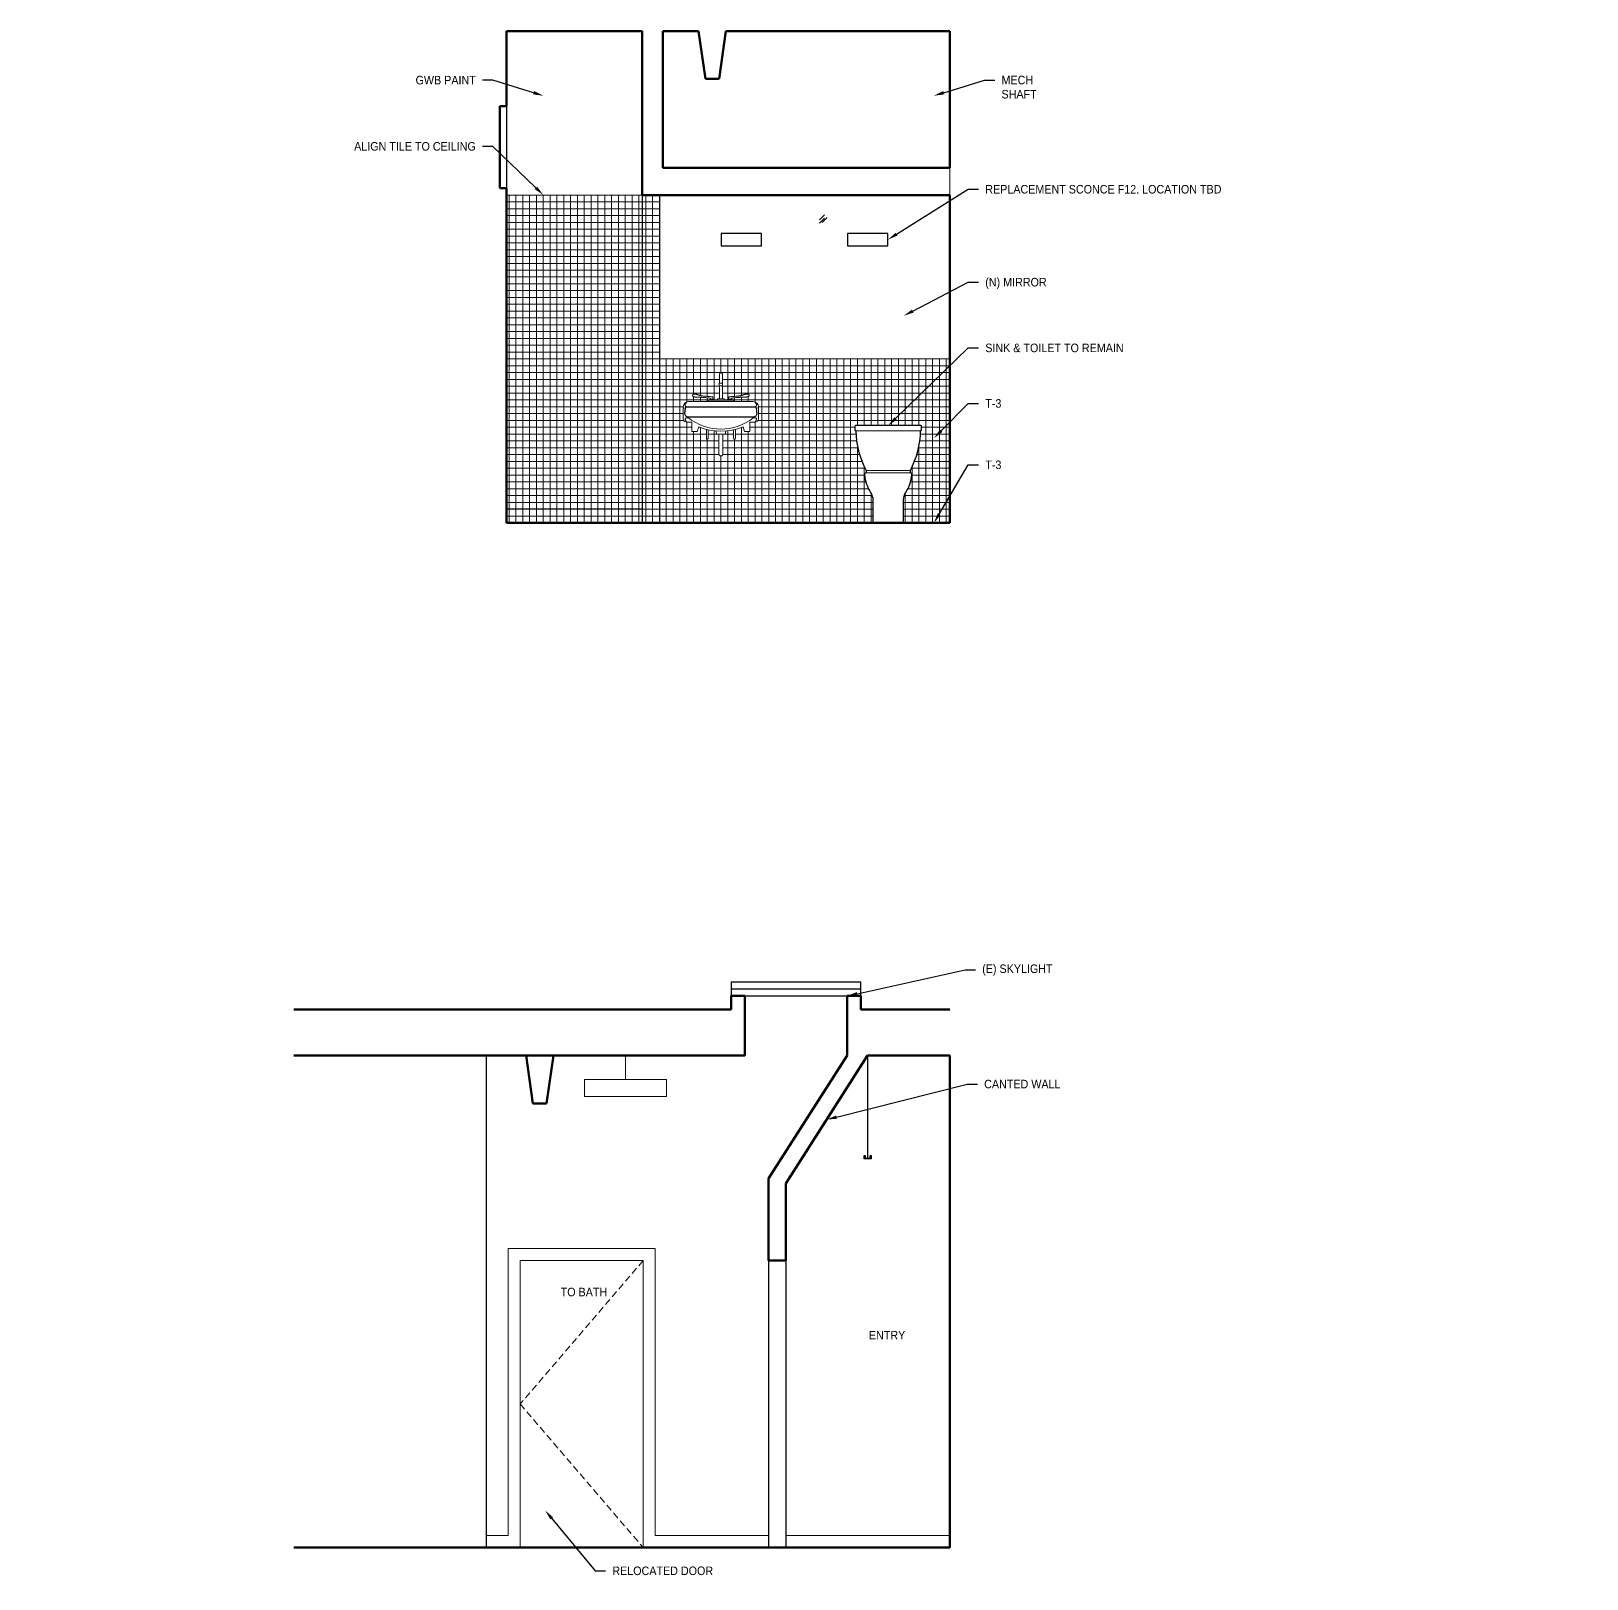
# Model space of a CAD drawing. Header units: inches. Extents: x -3027 to 6920, y -6604 to 320.
# Drawn here: x 1870 to 2325.6, y -4509.2 to -4056 of the extents above; entities that cross this region are included whole.
import ezdxf
from ezdxf import colors
from ezdxf.entities.mleader import LeaderData, LeaderLine
from ezdxf.math import Vec2, Vec3

# ---------------------------------------------------------------- set-up
doc = ezdxf.new("R2010")
doc.units = ezdxf.units.IN
doc.header["$LTSCALE"] = 4
doc.header["$MEASUREMENT"] = 0
doc.linetypes.add('DASHED', pattern=[0.75, 0.5, -0.25])
doc.layers.get('0').update_dxf_attribs({"linetype": 'CONTINUOUS'})
for name, color, linetype, lineweight in [('A-ELEV-2', 5, 'CONTINUOUS', 25), ('A-ELEV-3', 8, 'CONTINUOUS', 15), ('A-ELEV-4', 9, 'CONTINUOUS', 9), ('A-ELEV-BYND', 9, 'DASHED', 9), ('A-ELEV-CUT', 3, 'CONTINUOUS', 50), ('A-ELEV-HTCH', 40, 'CONTINUOUS', 9), ('A-NOTE-REF', 8, 'CONTINUOUS', 15), ('A-SHBD', 5, 'CONTINUOUS', 25)]:
    doc.layers.add(name, color=color, linetype=linetype, lineweight=lineweight)
doc.styles.add('ANNOT-SM', font='swisse.ttf', dxfattribs={"width": 0.9, "height": 0.078125})
doc.styles.add('Annotative', font='swisse.ttf', dxfattribs={"width": 0.9, "height": 0.078125})

# ---------------------------------------------------------------- blocks, each defined once
blk = doc.blocks.new('A$C6AF20732')
at = {"layer": 'A-ELEV-CUT'}
for p, q in [((-2, -14), (-4, 0)), ((2, -14), (4, 0)), ((-2, -14), (2, -14))]:
    blk.add_line(p, q, dxfattribs=at)
blk = doc.blocks.new('toiletfront')
at = {"layer": 'A-ELEV-2'}
blk.add_lwpolyline([(6.96, 14.07, -0.118287), (5.14, 8.9, 0.144247), (4.5, 6.73), (4.5, 0), (-4.5, 0), (-4.5, 6.73, 0.144247), (-5.14, 8.9, -0.118287), (-6.96, 14.07, -0.420208), (-6.5, 14.62), (-6.5, 15.37, -0.114242), (-9.5, 27, -0.414214), (-9.75, 27.25), (-9.75, 28.25, -0.414214), (-9.5, 28.5), (9.5, 28.5, -0.414214), (9.75, 28.25), (9.75, 27.25, -0.414214), (9.5, 27, -0.114242), (6.5, 15.37), (6.5, 14.62, -0.420208)], format="xyb", close=True, dxfattribs=at)
at = {"layer": 'A-ELEV-3'}
for p, q in [((-9.75, 28.25), (-9.75, 27.25)), ((-9.5, 28.5), (9.5, 28.5)), ((9.75, 28.25), (9.75, 27.25)), ((-9.5, 27), (9.5, 27)), ((-6.5, 15.37), (-6.5, 14.62)), ((-6.5, 15.37), (6.5, 15.37)), ((-6.46, 14.62), (6.46, 14.62)), ((6.5, 15.37), (6.5, 14.62)), ((-4.5, 6.73), (-4.5, 0)), ((4.5, 6.73), (4.5, 0)), ((-4.5, 0), (4.5, 0))]:
    blk.add_line(p, q, dxfattribs=at)
for centre, radius, start, end in [((-9.5, 28.25), 0.25, 90, 180), ((9.5, 28.25), 0.25, 0, 90), ((-9.5, 27.25), 0.25, 180, 270), ((17.12, 27.66), 26.62, 181.4308, 207.5001), ((-17.12, 27.66), 26.62, 332.4999, 358.5692), ((9.5, 27.25), 0.25, 270, 0), ((-6.46, 14.12), 0.5, 90, 185.8485), ((4.74, 15.27), 11.76, 185.8485, 212.8324), ((-4.74, 15.27), 11.76, 327.1676, 354.1515), ((6.46, 14.12), 0.5, 354.1515, 90), ((-8.5, 6.73), 4, 0, 32.8324), ((8.5, 6.73), 4, 147.1676, 180)]:
    blk.add_arc(centre, radius, start, end, dxfattribs=at)
blk = doc.blocks.new('BLADES')
at = {"layer": 'A-ELEV-3'}
for p, q in [((-0.5, 5.39), (-0.5, 4.64)), ((-0.5, 5.39), (0.5, 5.39)), ((-0.5, 4.64), (0.5, 4.64)), ((-0.44, 8), (-0.44, 5.39)), ((-0.44, 4.64), (-0.44, 0.79)), ((0.44, 8), (0.44, 5.39)), ((0.44, 4.64), (0.44, 0.79)), ((0.5, 5.39), (0.5, 4.64)), ((-3.81, 0.41), (-3.81, 0)), ((-3.81, 0.41), (3.81, 0.41)), ((-3.37, 0.65), (-3.37, 0.41)), ((-1.87, 0.65), (-3.37, 0.65)), ((-2.87, 0.87), (-2.87, 0.65)), ((-2.37, 1.41), (-2.37, 0.65)), ((-1.87, 0.65), (-1.87, 0.41)), ((-0.94, 0.79), (-0.94, 0.41)), ((0.94, 0.79), (-0.94, 0.79)), ((0.94, 0.79), (0.94, 0.41)), ((1.87, 0.65), (1.87, 0.41)), ((1.87, 0.65), (3.37, 0.65)), ((2.37, 1.41), (2.37, 0.65)), ((2.87, 0.87), (2.87, 0.65)), ((3.37, 0.65), (3.37, 0.41)), ((3.81, 0.41), (3.81, 0))]:
    blk.add_line(p, q, dxfattribs=at)
for points in [[(-2.37, 1.41), (-2.76, 1.44), (-3.13, 1.47), (-3.48, 1.5), (-3.81, 1.53), (-4.13, 1.55), (-4.41, 1.57), (-4.68, 1.59), (-4.91, 1.62), (-5.12, 1.64), (-5.3, 1.66), (-5.46, 1.69), (-5.61, 1.71), (-5.73, 1.74), (-5.85, 1.76), (-5.96, 1.79), (-6.06, 1.82), (-6.17, 1.85), (-6.27, 1.88), (-6.37, 1.91), (-6.47, 1.94), (-6.56, 1.97), (-6.66, 2), (-6.74, 2.03), (-6.83, 2.06), (-6.91, 2.08), (-6.98, 2.11), (-7.05, 2.13), (-7.12, 2.15), (-7.19, 2.16), (-7.25, 2.18), (-7.32, 2.19), (-7.39, 2.2), (-7.46, 2.2), (-7.53, 2.21), (-7.6, 2.2), (-7.68, 2.2), (-7.75, 2.2), (-7.82, 2.19), (-7.89, 2.18), (-7.95, 2.17), (-8.01, 2.15), (-8.07, 2.13), (-8.13, 2.11), (-8.17, 2.09), (-8.22, 2.07), (-8.25, 2.04), (-8.28, 2.01), (-8.31, 1.98), (-8.32, 1.94), (-8.33, 1.9), (-8.33, 1.86), (-8.33, 1.82), (-8.32, 1.78), (-8.3, 1.74), (-8.28, 1.7), (-8.25, 1.66), (-8.21, 1.62), (-8.17, 1.58), (-8.13, 1.55), (-8.08, 1.52), (-8.02, 1.49), (-7.96, 1.46), (-7.88, 1.43), (-7.81, 1.41), (-7.72, 1.39), (-7.63, 1.38), (-7.53, 1.36), (-7.43, 1.35), (-7.32, 1.34), (-7.21, 1.33), (-7.09, 1.33), (-6.97, 1.32), (-6.85, 1.32), (-6.72, 1.31), (-6.6, 1.31), (-6.47, 1.3), (-6.34, 1.3), (-6.21, 1.3), (-6.08, 1.29), (-5.95, 1.28), (-5.82, 1.28), (-5.69, 1.27), (-5.55, 1.26), (-5.41, 1.25), (-5.25, 1.24), (-5.07, 1.22), (-4.87, 1.21), (-4.65, 1.19), (-4.4, 1.17), (-4.14, 1.15), (-3.87, 1.13), (-3.61, 1.1), (-3.37, 1.06), (-3.15, 1.01), (-2.99, 0.95), (-2.87, 0.87)], [(2.37, 1.41), (2.76, 1.44), (3.13, 1.47), (3.48, 1.5), (3.81, 1.53), (4.13, 1.55), (4.41, 1.57), (4.68, 1.59), (4.91, 1.62), (5.12, 1.64), (5.3, 1.66), (5.46, 1.69), (5.61, 1.71), (5.73, 1.74), (5.85, 1.76), (5.96, 1.79), (6.06, 1.82), (6.17, 1.85), (6.27, 1.88), (6.37, 1.91), (6.47, 1.94), (6.56, 1.97), (6.66, 2), (6.74, 2.03), (6.83, 2.06), (6.91, 2.08), (6.98, 2.11), (7.05, 2.13), (7.12, 2.15), (7.19, 2.16), (7.25, 2.18), (7.32, 2.19), (7.39, 2.2), (7.46, 2.2), (7.53, 2.21), (7.6, 2.2), (7.68, 2.2), (7.75, 2.2), (7.82, 2.19), (7.89, 2.18), (7.95, 2.17), (8.01, 2.15), (8.07, 2.13), (8.13, 2.11), (8.17, 2.09), (8.22, 2.07), (8.25, 2.04), (8.28, 2.01), (8.31, 1.98), (8.32, 1.94), (8.33, 1.9), (8.33, 1.86), (8.33, 1.82), (8.32, 1.78), (8.3, 1.74), (8.28, 1.7), (8.25, 1.66), (8.21, 1.62), (8.17, 1.58), (8.13, 1.55), (8.08, 1.52), (8.02, 1.49), (7.96, 1.46), (7.88, 1.43), (7.81, 1.41), (7.72, 1.39), (7.63, 1.38), (7.53, 1.36), (7.43, 1.35), (7.32, 1.34), (7.21, 1.33), (7.09, 1.33), (6.97, 1.32), (6.85, 1.32), (6.72, 1.31), (6.6, 1.31), (6.47, 1.3), (6.34, 1.3), (6.21, 1.3), (6.08, 1.29), (5.95, 1.28), (5.82, 1.28), (5.69, 1.27), (5.55, 1.26), (5.41, 1.25), (5.25, 1.24), (5.07, 1.22), (4.87, 1.21), (4.65, 1.19), (4.4, 1.17), (4.14, 1.15), (3.87, 1.13), (3.61, 1.1), (3.37, 1.06), (3.15, 1.01), (2.99, 0.95), (2.87, 0.87)]]:
    blk.add_lwpolyline(points, dxfattribs=at)
blk.add_arc((0, 8), 0.437, 0, 180, dxfattribs=at)
blk = doc.blocks.new('E15-SNKWLL-F')
at = {"layer": 'A-ELEV-2'}
blk.add_lwpolyline([(10.37, -0.46), (10.5, -2, -0.414214), (9.5, -3), (-9.5, -3, -0.414214), (-10.5, -2), (-10.37, -0.46, -0.389298), (-9.87, 0), (9.87, 0, -0.389298)], format="xyb", close=True, dxfattribs=at)
at = {"layer": 'A-ELEV-3'}
for p, q in [((-11, 0), (-11, -3.5)), ((-9.5, 1.5), (9.5, 1.5)), ((11, 0), (11, -3.5)), ((-10.84, -0.27), (-10.37, -0.48)), ((-8.52, -4.5), (-10, -4.5)), ((-8.52, -4.5), (-8.52, -7.25)), ((8.52, -4.5), (8.52, -7.25)), ((8.52, -4.5), (10, -4.5)), ((10.84, -0.27), (10.37, -0.48)), ((-8.52, -7.25), (-6.93, -7.25)), ((-7.52, -7.25), (-6.93, -7.25)), ((-6.49, -5.91), (-6.93, -7.25)), ((-4.25, -9.25), (-4.25, -6.61)), ((-3.75, -9.25), (-3.75, -6.72)), ((-1.5, -7.02), (-1.22, -8)), ((-1.22, -8), (1.22, -8)), ((-0.63, -13.75), (-0.63, -8)), ((0.62, -13.75), (0.62, -8)), ((1.5, -7.02), (1.22, -8)), ((3.75, -9.24), (3.75, -6.72)), ((4.25, -9.24), (4.25, -6.61)), ((6.49, -5.91), (6.93, -7.25)), ((6.93, -7.25), (8.52, -7.25)), ((7.52, -7.25), (6.93, -7.25))]:
    blk.add_line(p, q, dxfattribs=at)
for points in [[(-9.93, 0), (-10.08, 0.03), (-10.19, 0.07), (-10.27, 0.11), (-10.34, 0.15), (-10.38, 0.19), (-10.41, 0.24), (-10.43, 0.28), (-10.44, 0.32), (-10.45, 0.37), (-10.45, 0.41), (-10.46, 0.45), (-10.46, 0.49), (-10.45, 0.53), (-10.45, 0.57), (-10.44, 0.62), (-10.42, 0.67), (-10.41, 0.72), (-10.39, 0.78), (-10.36, 0.84), (-10.33, 0.91), (-10.29, 0.99), (-10.24, 1.07), (-10.18, 1.16), (-10.11, 1.25)], [(9.93, 0), (10.08, 0.03), (10.19, 0.07), (10.27, 0.11), (10.34, 0.15), (10.38, 0.19), (10.41, 0.24), (10.43, 0.28), (10.44, 0.32), (10.45, 0.37), (10.45, 0.41), (10.46, 0.45), (10.46, 0.49), (10.45, 0.53), (10.45, 0.57), (10.44, 0.62), (10.42, 0.67), (10.41, 0.72), (10.39, 0.78), (10.36, 0.84), (10.33, 0.91), (10.29, 0.99), (10.24, 1.07), (10.18, 1.16), (10.11, 1.25)], [(-9.5, -3.2), (-9.75, -3.2), (-9.94, -3.21), (-10.09, -3.23), (-10.2, -3.25), (-10.28, -3.29), (-10.33, -3.32), (-10.36, -3.36), (-10.39, -3.4), (-10.4, -3.44), (-10.41, -3.48), (-10.42, -3.53), (-10.43, -3.57), (-10.42, -3.61), (-10.42, -3.65), (-10.41, -3.69), (-10.4, -3.74), (-10.39, -3.78), (-10.37, -3.83), (-10.35, -3.89), (-10.31, -3.96), (-10.27, -4.04), (-10.22, -4.14), (-10.15, -4.27), (-10.06, -4.42)], [(9.5, -3.2), (9.75, -3.2), (9.94, -3.21), (10.09, -3.23), (10.2, -3.25), (10.28, -3.29), (10.33, -3.32), (10.36, -3.36), (10.39, -3.4), (10.4, -3.44), (10.41, -3.48), (10.42, -3.53), (10.43, -3.57), (10.42, -3.61), (10.42, -3.65), (10.41, -3.69), (10.4, -3.74), (10.39, -3.78), (10.37, -3.83), (10.35, -3.89), (10.31, -3.96), (10.27, -4.04), (10.22, -4.14), (10.15, -4.27), (10.06, -4.42)]]:
    blk.add_lwpolyline(points, dxfattribs=at)
for centre, radius, start, end in [((-9.5, 0), 1.5, 90, 180), ((9.5, 0), 1.5, 0, 90), ((-10, -3.5), 1, 180, 270), ((-0.12, 8.3), 14.84, 230.7896, 270.4596), ((0.12, 8.3), 14.84, 269.5404, 309.2104), ((10, -3.5), 1, 270, 0), ((0, 10.93), 18.04, 248.9127, 291.0873), ((-4, -9.25), 0.25, 179.5033, 1.0159), ((4, -9.24), 0.25, 179.5033, 1.0159), ((0, -13.75), 0.625, 180, 0)]:
    blk.add_arc(centre, radius, start, end, dxfattribs=at)
blk.add_blockref('BLADES', (0, 1.5))
blk = doc.blocks.new('LED FIXTURE')
at = {"layer": 'A-ELEV-2'}
blk.add_line((0, -29.98), (0, 0), dxfattribs=at)
blk.add_lwpolyline([(1, -30.23), (-1, -30.23), (-1, -29.23), (-0.75, -29.23), (-0.75, -29.98), (0.75, -29.98), (0.75, -29.23), (1, -29.23)], close=True, dxfattribs=at)
blk = doc.blocks.new('CEILING RR')
at = {"layer": 'A-ELEV-3'}
blk.add_lwpolyline([(0, 0), (0, -7)], dxfattribs=at)
blk.add_lwpolyline([(0, -12), (-12, -12), (-12, -7), (12, -7), (12, -12)], close=True, dxfattribs=at)

msp = doc.modelspace()

# ---------------------------------------------------------------- hatches: boundary and pattern name
at = {"layer": 'A-ELEV-4'}
h = msp.add_hatch(dxfattribs=at)
h.set_pattern_fill('ANSI37', color=256, scale=16, angle=45)
h.paths.add_polyline_path([(2009.2498, -4104), (2009.2498, -4196), (2048.9998, -4196), (2048.9998, -4104)])
h = msp.add_hatch(dxfattribs=at)
h.set_pattern_fill('ANSI37', color=256, scale=16, angle=45)
h.paths.add_polyline_path([(2053.9998, -4104), (2048.9998, -4104), (2048.9998, -4200), (2053.9998, -4200)])
h = msp.add_hatch(dxfattribs=at)
h.set_pattern_fill('ANSI37', color=256, scale=16, angle=45)
h.paths.add_polyline_path([(2138.9998, -4152), (2053.9998, -4152), (2053.9998, -4200), (2116.4998, -4200), (2116.4998, -4193.27336, 0.14424668), (2115.86084, -4191.10462, -0.118286565), (2114.04318, -4185.92595, -0.420208272), (2114.4998, -4185.37667), (2114.4998, -4184.62908, -0.114241812), (2111.4998, -4173, -0.414213562), (2111.2498, -4172.75), (2111.2498, -4171.75, -0.414213562), (2111.4998, -4171.5), (2130.4998, -4171.5, -0.414213562), (2130.7498, -4171.75), (2130.7498, -4172.75, -0.414213562), (2130.4998, -4173, -0.114241812), (2127.4998, -4184.62908), (2127.4998, -4185.37667, -0.420208272), (2127.95642, -4185.92595, -0.118286565), (2126.13876, -4191.10462, 0.14424668), (2125.4998, -4193.27336), (2125.4998, -4200), (2138.9998, -4200)])
h.paths.add_polyline_path([(2065.25654, -4162.46944), (2065.1732, -4162.44198), (2065.09467, -4162.41641), (2065.0203, -4162.3929), (2064.94917, -4162.37159), (2064.88039, -4162.3526), (2064.81304, -4162.33608), (2064.74622, -4162.32215), (2064.67902, -4162.31096), (2064.61054, -4162.30262), (2064.54014, -4162.29725), (2064.46829, -4162.29477), (2064.3957, -4162.29507), (2064.32309, -4162.29806), (2064.25121, -4162.30361), (2064.18077, -4162.31162), (2064.11251, -4162.32199), (2064.04713, -4162.33461), (2063.98534, -4162.3494), (2063.92764, -4162.36645), (2063.8745, -4162.38585), (2063.82639, -4162.40771), (2063.78377, -4162.43215), (2063.74712, -4162.45926), (2063.7169, -4162.48915), (2063.69358, -4162.52194), (2063.67751, -4162.55761), (2063.66857, -4162.59569), (2063.66651, -4162.63559), (2063.67109, -4162.67672), (2063.68206, -4162.71849), (2063.69919, -4162.76032), (2063.72222, -4162.80161), (2063.75092, -4162.84178), (2063.78512, -4162.88031), (2063.82494, -4162.91696), (2063.8706, -4162.95157), (2063.9223, -4162.98399), (2063.98024, -4163.01406), (2064.04464, -4163.04161), (2064.11569, -4163.06648), (2064.19362, -4163.08851), (2064.27849, -4163.10762), (2064.36991, -4163.12399), (2064.46737, -4163.1379), (2064.57036, -4163.14961), (2064.67835, -4163.15938), (2064.79082, -4163.16749), (2064.90727, -4163.1742), (2065.02717, -4163.17977), (2065.15001, -4163.18448), (2065.27527, -4163.18858), (2065.40243, -4163.19235), (2065.62446, -4163.19874), (2065.86572, -4163.20686), (2066.10876, -4163.21837), (2066.3586, -4163.23475), (2066.59182, -4163.25231), (2066.75203, -4163.26457), (2066.92934, -4163.27804), (2067.1274, -4163.29269), (2067.34986, -4163.30851), (2067.59782, -4163.32579), (2067.86206, -4163.34599), (2068.13078, -4163.37089), (2068.39221, -4163.40225), (2068.77083, -4163.4641), (2069.12912, -4163.59434), (2069.12912, -4163.84624), (2069.62912, -4163.84624), (2069.62912, -4163.09308), (2069.24241, -4163.05894), (2068.87172, -4163.02811), (2068.51887, -4163.00007), (2068.1857, -4162.97428), (2067.87407, -4162.95021), (2067.5858, -4162.92731), (2067.17922, -4162.89291), (2066.78004, -4162.84971), (2066.39216, -4162.79258), (2066.05952, -4162.71762), (2065.74363, -4162.62677), (2065.46925, -4162.53961)], flags=16)
h.paths.add_polyline_path([(2082.9998, -4166), (2082.9998, -4169.5, -0.414213562), (2081.9998, -4170.5), (2080.51605, -4170.5), (2080.51605, -4173.25), (2078.92924, -4173.25), (2078.49114, -4171.90681, -0.032585754), (2076.24893, -4172.60753), (2076.24893, -4175.23557, -1.013287355), (2075.74898, -4175.23784), (2075.74898, -4172.72119, -0.031656976), (2073.49094, -4173.0533), (2073.22227, -4174), (2072.6248, -4174), (2072.6248, -4179.75, -1), (2071.3748, -4179.75), (2071.3748, -4174), (2070.77733, -4174), (2070.50866, -4173.0533, -0.031669208), (2068.24976, -4172.721), (2068.24976, -4175.24557, -1.013287355), (2067.74981, -4175.24783), (2067.74981, -4172.60732, -0.032573441), (2065.50846, -4171.90681), (2065.07036, -4173.25), (2064.48355, -4173.25), (2063.48355, -4173.25), (2063.48355, -4170.5), (2061.98703, -4170.5), (2061.98699, -4170.49992, -0.410465769), (2060.9998, -4169.5), (2060.9998, -4166, -0.414213562), (2062.4998, -4164.5), (2068.1853, -4164.5), (2068.1853, -4164.09363), (2071.0623, -4164.09363), (2071.0623, -4163.71383), (2071.5623, -4163.71383), (2071.5623, -4159.85867), (2071.4998, -4159.85867), (2071.4998, -4159.10867), (2071.5623, -4159.10867), (2071.5623, -4156.5, -1), (2072.4373, -4156.5), (2072.4373, -4159.10867), (2072.4998, -4159.10867), (2072.4998, -4159.85867), (2072.4373, -4159.85867), (2072.4373, -4163.71383), (2072.9373, -4163.71383), (2072.9373, -4164.09363), (2073.87048, -4164.09363), (2073.87048, -4163.84624), (2074.37048, -4163.84624), (2074.37048, -4163.09308), (2074.75719, -4163.05894), (2075.12788, -4163.02811), (2075.48073, -4163.00007), (2075.8139, -4162.97428), (2076.12553, -4162.95021), (2076.4138, -4162.92731), (2076.67685, -4162.90505), (2076.91285, -4162.8829), (2077.12085, -4162.86039), (2077.30348, -4162.83735), (2077.46429, -4162.81367), (2077.60679, -4162.78923), (2077.73452, -4162.76394), (2077.85101, -4162.73769), (2077.9598, -4162.71036), (2078.06442, -4162.68186), (2078.16771, -4162.65216), (2078.26981, -4162.62157), (2078.37016, -4162.5905), (2078.46821, -4162.55935), (2078.56341, -4162.52852), (2078.62719, -4162.50761), (2078.93603, -4162.40587), (2079.16781, -4162.33641), (2079.4205, -4162.29431), (2079.7129, -4162.29553), (2079.99513, -4162.3384), (2080.23873, -4162.42734), (2080.36441, -4162.60403), (2080.26402, -4162.84921), (2080.05766, -4163.00566), (2079.81379, -4163.09102), (2079.54533, -4163.1391), (2079.22645, -4163.16797), (2078.92283, -4163.18208), (2078.69732, -4163.18946), (2078.46862, -4163.19605), (2078.33919, -4163.19995), (2078.20942, -4163.20432), (2078.07981, -4163.20942), (2077.95088, -4163.21553), (2077.82246, -4163.22286), (2077.69157, -4163.23144), (2077.55457, -4163.24126), (2077.40778, -4163.25231), (2077.11234, -4163.27493), (2076.8722, -4163.29269), (2076.64974, -4163.30851), (2076.40178, -4163.32579), (2076.13754, -4163.34599), (2075.86882, -4163.37089), (2075.60739, -4163.40225), (2075.36506, -4163.44184), (2075.1536, -4163.49143), (2074.98481, -4163.55278), (2074.87048, -4163.62767), (2074.87048, -4163.84624), (2075.37048, -4163.84624), (2075.37048, -4164.09363), (2075.8143, -4164.09363), (2075.8143, -4164.5), (2081.4998, -4164.5, -0.414213562)], flags=16)
h.paths.add_polyline_path([(2081.86892, -4166, -0.026190201), (2081.92119, -4166.00274), (2081.93373, -4166)], flags=0)
h.paths.add_polyline_path([(2082.21502, -4170.14494), (2082.2706, -4170.04296), (2082.31409, -4169.95912), (2082.34732, -4169.89), (2082.37213, -4169.83218), (2082.39035, -4169.78226), (2082.40381, -4169.73681), (2082.41401, -4169.69297), (2082.42107, -4169.65004), (2082.42478, -4169.60785), (2082.42493, -4169.56625), (2082.4213, -4169.52509), (2082.41369, -4169.48421), (2082.40187, -4169.44345), (2082.38563, -4169.40265), (2082.36365, -4169.36194), (2082.33013, -4169.32254), (2082.27817, -4169.28598), (2082.20085, -4169.25375), (2082.09126, -4169.22736), (2081.9425, -4169.20834), (2081.74765, -4169.19818), (2081.4998, -4169.19839), (2081.4998, -4169.19839), (2081.4998, -4169.19839), (2081.86228, -4169.19808), (2082.21789, -4169.24356), (2082.39163, -4169.36582), (2082.43877, -4169.61882), (2082.36975, -4169.85183), (2082.24937, -4170.08388)], flags=0)
h.paths.add_polyline_path([(2061.82281, -4164.84321), (2061.76325, -4164.93227), (2061.71365, -4165.0141), (2061.67291, -4165.08923), (2061.63993, -4165.15816), (2061.6136, -4165.22141), (2061.59282, -4165.2795), (2061.57647, -4165.33294), (2061.56363, -4165.3823), (2061.55405, -4165.42829), (2061.54766, -4165.47166), (2061.54438, -4165.51319), (2061.54416, -4165.55364), (2061.5469, -4165.59376), (2061.55254, -4165.63431), (2061.56101, -4165.67606), (2061.5729, -4165.71948), (2061.59151, -4165.76393), (2061.62079, -4165.80847), (2061.6647, -4165.85218), (2061.72721, -4165.89411), (2061.85849, -4165.95467), (2061.92383, -4165.96895), (2061.67384, -4165.88917), (2061.54338, -4165.69071), (2061.54495, -4165.41326), (2061.65049, -4165.11831), (2061.78983, -4164.8884)], flags=0)
h = msp.add_hatch(dxfattribs=at)
h.set_pattern_fill('ANSI37', color=256, scale=16, angle=45)
h.paths.add_polyline_path([(2009.2498, -4196), (2009.2498, -4200), (2048.9998, -4200), (2048.9998, -4196)])

# ---------------------------------------------------------------- linework, layer by layer
at = {"layer": 'A-ELEV-2'}
for p, q in [((2009.2498, -4078), (2009.2498, -4102)), ((2048.9998, -4104), (2048.9998, -4200)), ((2053.9998, -4104), (2053.9998, -4200)), ((2048.9998, -4196), (2009.2498, -4196)), ((2112.9998, -4336.5), (2074.9998, -4336.5)), ((2003.2498, -4356), (2003.2498, -4500)), ((2085.9998, -4416), (2085.9998, -4500)), ((2090.9998, -4416), (2090.9998, -4500))]:
    msp.add_line(p, q, dxfattribs=at)
for points in [[(2072.0898, -4115.28799), (2072.0898, -4118.82799), (2083.9098, -4118.82799), (2083.9098, -4115.28799)], [(2109.0898, -4115.28799), (2109.0898, -4118.82799), (2120.9098, -4118.82799), (2120.9098, -4115.28799)], [(2074.9998, -4338.5), (2112.9998, -4338.5), (2112.9998, -4334.5), (2074.9998, -4334.5)]]:
    msp.add_lwpolyline(points, close=True, dxfattribs=at)
at = {"layer": 'A-ELEV-3'}
msp.add_line((2138.9998, -4096), (2138.9998, -4104), dxfattribs=at)
for points in [[(2003.2498, -4496.5), (2009.7498, -4496.5), (2009.7498, -4412.5), (2052.7498, -4412.5), (2052.7498, -4496.5), (2085.9998, -4496.5)], [(2013.2498, -4500), (2013.2498, -4416), (2049.2498, -4416), (2049.2498, -4500)], [(2090.9998, -4496.5), (2138.9998, -4496.5)]]:
    msp.add_lwpolyline(points, dxfattribs=at)
at = {"layer": 'A-ELEV-BYND'}
msp.add_lwpolyline([(2049.2498, -4416), (2013.2498, -4458), (2049.2498, -4500)], dxfattribs=at)
at = {"layer": 'A-ELEV-CUT'}
for p, q in [((2009.2498, -4078), (2009.2498, -4056)), ((2009.2498, -4056), (2048.9998, -4056)), ((2048.9998, -4104), (2048.9998, -4056)), ((2065.47476, -4056), (2054.9998, -4056)), ((2054.9998, -4096), (2054.9998, -4056)), ((2138.9998, -4056), (2073.47476, -4056)), ((2138.9998, -4096), (2138.9998, -4056)), ((2007.2498, -4102), (2007.2498, -4078)), ((2009.2498, -4078), (2007.2498, -4078)), ((2138.9998, -4096), (2054.9998, -4096)), ((2009.2498, -4102), (2007.2498, -4102)), ((2009.2498, -4200), (2009.2498, -4102)), ((2138.9998, -4104), (2048.9998, -4104)), ((2138.9998, -4200), (2138.9998, -4104)), ((2138.9998, -4200), (2009.2498, -4200)), ((2074.9998, -4342.5), (1946.9748, -4342.5)), ((2078.9998, -4356), (2078.9998, -4342.5)), ((2108.9998, -4356), (2108.9998, -4342.5)), ((2112.9998, -4342.5), (2138.9998, -4342.5)), ((2108.9998, -4356), (2085.9998, -4392)), ((2114.93314, -4356), (2090.9998, -4393.46087)), ((2085.9998, -4392), (2085.9998, -4416)), ((2090.9998, -4393.46087), (2090.9998, -4416)), ((2090.9998, -4416), (2085.9998, -4416))]:
    msp.add_line(p, q, dxfattribs=at)
for points in [[(2074.9998, -4342.5), (2074.9998, -4338.5), (2078.9998, -4338.5), (2078.9998, -4342.5)], [(2108.9998, -4342.5), (2108.9998, -4338.5), (2112.9998, -4338.5), (2112.9998, -4342.5)], [(1946.9748, -4356), (2078.9998, -4356)], [(2114.93314, -4356), (2138.9998, -4356), (2138.9998, -4500), (1946.9748, -4500)]]:
    msp.add_lwpolyline(points, dxfattribs=at)
at = {"layer": 'A-ELEV-HTCH'}
for p, q in [((2048.9998, -4104), (2009.2498, -4104)), ((2102.325, -4110.725), (2100.85, -4112.2)), ((2102.35, -4109.8), (2100.875, -4111.275)), ((2103.175, -4110.575), (2101.7, -4112.05)), ((2138.9998, -4152), (2053.9998, -4152))]:
    msp.add_line(p, q, dxfattribs=at)

# ---------------------------------------------------------------- block references
msp.add_blockref('E15-SNKWLL-F', (2071.9998, -4166))
at = {"layer": 'A-ELEV-2', "xscale": -1}
msp.add_blockref('toiletfront', (2120.9998, -4200), dxfattribs=at)
at = {"layer": 'A-ELEV-2'}
msp.add_blockref('LED FIXTURE', (2114.9998, -4356), dxfattribs=at)
at = {"layer": 'A-ELEV-CUT', "xscale": -1}
for p in [(2069.47476, -4056), (2018.95183, -4356)]:
    msp.add_blockref('A$C6AF20732', p, dxfattribs=at)
at = {"layer": 'A-SHBD', "xscale": -1}
msp.add_blockref('CEILING RR', (2044.11117, -4356), dxfattribs=at)

# ---------------------------------------------------------------- texts
at = {"layer": 'A-NOTE-REF', "char_height": 2.5, "attachment_point": 3, "style": 'Annotative'}
for s, insert in [('TO BATH', (2038.7246, -4423.96867)), ('ENTRY', (2125.9996, -4436.6))]:
    msp.add_mtext_dynamic_manual_height_columns(s, width=33.6, gutter_width=12.5, heights=[0], dxfattribs=dict(at, insert=insert))

# ---------------------------------------------------------------- leaders
at = {"layer": 'A-NOTE-REF'}
ml = msp.add_multileader_mtext('Standard', dxfattribs=at)
ml.set_content('GWB PAINT', color=256, style='ANNOT-SM')
ml.set_leader_properties()
ml.build(insert=Vec2(0, 0))
ml.multileader.update_dxf_attribs({"dogleg_length": 0.09375, "arrow_head_size": 3, "scale": 32})
ctx = ml.context
ctx.base_point, ctx.scale, ctx.char_height, ctx.arrow_head_size, ctx.plane_origin = Vec3(1988.32961, -4070.35), 32, 2.5, 3, Vec3(2019.575, -3769.9)
ctx.text_align_type = 2
notes = []
notes.append((ctx, [(0, (1, 1, 0), (2005.25, -4070.35), (-1, 0), 3, [(0, [(2020.025, -4074.925)], 0, [])])]))
ctx.mtext.insert, ctx.mtext.width, ctx.mtext.alignment, ctx.mtext.flow_direction = Vec3(2000.25, -4069.1), 14.5289201, 3, 5
ml = msp.add_multileader_mtext('Standard', dxfattribs=at)
ml.set_content('MECH\\PSHAFT', color=256, style='ANNOT-SM')
ml.set_leader_properties()
ml.build(insert=Vec2(0, 0))
ml.multileader.update_dxf_attribs({"dogleg_length": 0.09375, "arrow_head_size": 3, "scale": 32})
ctx = ml.context
ctx.base_point, ctx.scale, ctx.char_height, ctx.arrow_head_size, ctx.plane_origin = Vec3(2152.175, -4070.35), 32, 2.5, 3, Vec3(2134.85, -3769.9)
notes.append((ctx, [(0, (1, 1, 0), (2149.175, -4070.35), (1, 0), 3, [(0, [(2134.4, -4074.925)], 0, [])])]))
ctx.mtext.insert, ctx.mtext.width, ctx.mtext.flow_direction = Vec3(2154.175, -4069.06704), 14.5289201, 5
ml = msp.add_multileader_mtext('Standard', dxfattribs=at)
ml.set_content('ALIGN TILE TO CEILING ', color=256, style='ANNOT-SM')
ml.set_leader_properties()
ml.build(insert=Vec2(0, 0))
ml.multileader.update_dxf_attribs({"dogleg_length": 0.09375, "arrow_head_size": 3, "scale": 32})
ctx = ml.context
ctx.base_point, ctx.scale, ctx.char_height, ctx.arrow_head_size, ctx.plane_origin = Vec3(1984.70588, -4089.775), 32, 2.5, 3, Vec3(2019.575, -3789.325)
ctx.text_align_type = 2
notes.append((ctx, [(0, (1, 1, 0), (2005.25, -4089.775), (-1, 0), 3, [(0, [(2020.025, -4104)], 0, [])])]))
ctx.mtext.insert, ctx.mtext.width, ctx.mtext.alignment, ctx.mtext.flow_direction = Vec3(2000.25, -4088.49204), 14.5289201, 3, 5
ml = msp.add_multileader_mtext('Standard', dxfattribs=at)
ml.set_content('REPLACEMENT SCONCE F12. LOCATION TBD', color=256, style='ANNOT-SM')
ml.set_leader_properties()
ml.build(insert=Vec2(0, 0))
ml.multileader.update_dxf_attribs({"dogleg_length": 0.09375, "arrow_head_size": 3, "scale": 32})
ctx = ml.context
ctx.base_point, ctx.scale, ctx.char_height, ctx.arrow_head_size, ctx.plane_origin = Vec3(2147.42307, -4102.3), 32, 2.5, 3, Vec3(2134.85, -3799.22119)
notes.append((ctx, [(0, (1, 1, 0), (2144.42307, -4102.3), (1, 0), 3, [(0, [(2120.9098, -4117.05799)], 0, [])])]))
ctx.mtext.insert, ctx.mtext.width, ctx.mtext.flow_direction = Vec3(2149.42307, -4101.05), 18.5166236, 5
ml = msp.add_multileader_mtext('Standard', dxfattribs=at)
ml.set_content('REPLACE FIXTURES', color=256, style='ANNOT-SM')
ml.set_leader_properties()
ml.build(insert=Vec2(0, 0))
ml.multileader.update_dxf_attribs({"dogleg_length": 0.09375, "arrow_head_size": 3, "scale": 32})
ctx = ml.context
ctx.base_point, ctx.scale, ctx.char_height, ctx.arrow_head_size, ctx.plane_origin = Vec3(2721.79665, -4114.22467), 32, 2.5, 3, Vec3(2759.325, -3822.00922)
ctx.text_align_type = 2
notes.append((ctx, [(0, (1, 1, 0), (2745, -4114.22467), (-1, 0), 3, [(0, [(2768.6248, -4123.01228)], 0, [])])]))
ctx.mtext.insert, ctx.mtext.width, ctx.mtext.alignment, ctx.mtext.flow_direction = Vec3(2740, -4112.94171), 14.5289201, 3, 5
ml = msp.add_multileader_mtext('Standard', dxfattribs=at)
ml.set_content('(N) MIRROR', color=256, style='ANNOT-SM')
ml.set_leader_properties()
ml.build(insert=Vec2(0, 0))
ml.multileader.update_dxf_attribs({"dogleg_length": 0.09375, "arrow_head_size": 3, "scale": 32})
ctx = ml.context
ctx.base_point, ctx.scale, ctx.char_height, ctx.arrow_head_size, ctx.plane_origin = Vec3(2147.42307, -4129.54098), 32, 2.5, 3, Vec3(2134.85, -3820.96271)
notes.append((ctx, [(0, (1, 1, 0), (2144.42307, -4129.54098), (1, 0), 3, [(0, [(2125.525, -4139.375)], 0, [])])]))
ctx.mtext.insert, ctx.mtext.width, ctx.mtext.flow_direction = Vec3(2149.42307, -4128.25802), 18.5166236, 5
ml = msp.add_multileader_mtext('Standard', dxfattribs=at)
ml.set_content('SINK & TOILET TO REMAIN', color=256, style='ANNOT-SM')
ml.set_leader_properties()
ml.build(insert=Vec2(0, 0))
ml.multileader.update_dxf_attribs({"dogleg_length": 0.09375, "arrow_head_size": 3, "scale": 32})
ctx = ml.context
ctx.base_point, ctx.scale, ctx.char_height, ctx.arrow_head_size, ctx.plane_origin = Vec3(2147.42307, -4148.75332), 32, 2.5, 3, Vec3(2134.85, -3832.775)
notes.append((ctx, [(0, (1, 1, 0), (2144.42307, -4148.75332), (1, 0), 3, [(0, [(2120.9998, -4171.5)], 0, [])])]))
ctx.mtext.insert, ctx.mtext.width, ctx.mtext.flow_direction = Vec3(2149.42307, -4147.50332), 18.5166236, 5
ml = msp.add_multileader_mtext('Standard', dxfattribs=at)
ml.set_content('T-3', color=256, style='ANNOT-SM')
ml.set_leader_properties()
ml.build(insert=Vec2(0, 0))
ml.multileader.update_dxf_attribs({"dogleg_length": 0.09375, "arrow_head_size": 3, "scale": 32})
ctx = ml.context
ctx.base_point, ctx.scale, ctx.char_height, ctx.arrow_head_size, ctx.plane_origin = Vec3(2732.62525, -4159.25), 32, 2.5, 3, Vec3(2759.325, -3858.8)
ctx.text_align_type = 2
notes.append((ctx, [(0, (1, 1, 0), (2745, -4159.25), (-1, 0), 3, [(0, [(2759.775, -4165.4)], 0, [])])]))
ctx.mtext.insert, ctx.mtext.width, ctx.mtext.alignment, ctx.mtext.flow_direction = Vec3(2740, -4157.96704), 14.5289201, 3, 5
ml = msp.add_multileader_mtext('Standard', dxfattribs=at)
ml.set_content('T-3', color=256, style='ANNOT-SM')
ml.set_leader_properties()
ml.build(insert=Vec2(0, 0))
ml.multileader.update_dxf_attribs({"dogleg_length": 0.09375, "arrow_head_size": 3, "scale": 32})
ctx = ml.context
ctx.base_point, ctx.scale, ctx.char_height, ctx.arrow_head_size, ctx.plane_origin = Vec3(2147.42307, -4165.05332), 32, 2.5, 3, Vec3(2134.85, -3858.8)
notes.append((ctx, [(0, (1, 1, 0), (2144.42307, -4165.05332), (1, 0), 3, [(0, [(2134.4, -4175.175)], 0, [])])]))
ctx.mtext.insert, ctx.mtext.width, ctx.mtext.flow_direction = Vec3(2149.42307, -4163.77036), 14.5289201, 5
ml = msp.add_multileader_mtext('Standard', dxfattribs=at)
ml.set_content('T-3', color=256, style='ANNOT-SM')
ml.set_leader_properties()
ml.build(insert=Vec2(0, 0))
ml.multileader.update_dxf_attribs({"dogleg_length": 0.09375, "arrow_head_size": 3, "scale": 32})
ctx = ml.context
ctx.base_point, ctx.scale, ctx.char_height, ctx.arrow_head_size, ctx.plane_origin = Vec3(2147.42307, -4183.02132), 32, 2.5, 3, Vec3(2134.85, -3876.768)
notes.append((ctx, [(0, (1, 1, 0), (2144.42307, -4183.02132), (1, 0), 3, [(0, [(2134.4, -4200)], 0, [])])]))
ctx.mtext.insert, ctx.mtext.width, ctx.mtext.flow_direction = Vec3(2149.42307, -4181.73836), 14.5289201, 5
ml = msp.add_multileader_mtext('Standard', dxfattribs=at)
ml.set_content('T-3', color=256, style='ANNOT-SM')
ml.set_leader_properties()
ml.build(insert=Vec2(0, 0))
ml.multileader.update_dxf_attribs({"dogleg_length": 0.09375, "arrow_head_size": 3, "scale": 32})
ctx = ml.context
ctx.base_point, ctx.scale, ctx.char_height, ctx.arrow_head_size, ctx.plane_origin = Vec3(2732.62525, -4185.33406), 32, 2.5, 3, Vec3(2759.325, -3884.88406)
ctx.text_align_type = 2
notes.append((ctx, [(0, (1, 1, 0), (2745, -4185.33406), (-1, 0), 3, [(0, [(2759.3661, -4199.08959)], 0, [])])]))
ctx.mtext.insert, ctx.mtext.width, ctx.mtext.alignment, ctx.mtext.flow_direction = Vec3(2740, -4184.05109), 14.5289201, 3, 5
ml = msp.add_multileader_mtext('Standard', dxfattribs=at)
ml.set_content('(E) SKYLIGHT', color=256, style='ANNOT-SM')
ml.set_leader_properties()
ml.build(insert=Vec2(0, 0))
ml.multileader.update_dxf_attribs({"dogleg_length": 0.09375, "arrow_head_size": 3, "scale": 32})
ctx = ml.context
ctx.base_point, ctx.scale, ctx.char_height, ctx.arrow_head_size, ctx.plane_origin = Vec3(2146.525, -4330.875), 32, 2.5, 3, Vec3(2131.9502, -4338.5)
notes.append((ctx, [(0, (1, 1, 0), (2143.525, -4330.875), (1, 0), 3, [(0, [(2108.9998, -4338.5)], 0, [])])]))
ctx.mtext.insert, ctx.mtext.flow_direction = Vec3(2148.525, -4329.29623), 5
ml = msp.add_multileader_mtext('Standard', dxfattribs=at)
ml.set_content('CANTED WALL', color=256, style='ANNOT-SM')
ml.set_leader_properties()
ml.build(insert=Vec2(0, 0))
ml.multileader.update_dxf_attribs({"dogleg_length": 0.09375, "arrow_head_size": 3, "scale": 32})
ctx = ml.context
ctx.base_point, ctx.scale, ctx.char_height, ctx.arrow_head_size, ctx.plane_origin = Vec3(2147.1, -4364.325), 32, 2.5, 3, Vec3(2132.5252, -4371.95)
notes.append((ctx, [(0, (1, 1, 0), (2144.1, -4364.325), (1, 0), 3, [(0, [(2102.96647, -4374.73044)], 0, [])])]))
ctx.mtext.insert, ctx.mtext.width, ctx.mtext.flow_direction = Vec3(2149.1, -4363.075), 20.1986759, 5
ml = msp.add_multileader_mtext('Standard', dxfattribs=at)
ml.set_content('F17', color=256, style='ANNOT-SM')
ml.set_leader_properties()
ml.build(insert=Vec2(0, 0))
ml.multileader.update_dxf_attribs({"dogleg_length": 0.09375, "arrow_head_size": 3, "scale": 32})
ctx = ml.context
ctx.base_point, ctx.scale, ctx.char_height, ctx.arrow_head_size, ctx.plane_origin = Vec3(2819.58338, -4371.66577), 32, 2.5, 3, Vec3(2840.95914, -4372.62781)
ctx.text_align_type = 2
notes.append((ctx, [(0, (1, 1, 0), (2832.25934, -4371.66577), (-1, 0), 3, [(0, [(2874, -4365.5)], 0, [])])]))
ctx.mtext.insert, ctx.mtext.width, ctx.mtext.alignment, ctx.mtext.flow_direction = Vec3(2827.25934, -4370.41577), 36.6376788, 3, 5
ml = msp.add_multileader_mtext('Standard', dxfattribs=at)
ml.set_content('1 HR RATED DOOR. NICE FINISH?', color=256, style='ANNOT-SM')
ml.set_leader_properties()
ml.build(insert=Vec2(0, 0))
ml.multileader.update_dxf_attribs({"dogleg_length": 0.09375, "arrow_head_size": 3, "scale": 32})
ctx = ml.context
ctx.base_point, ctx.scale, ctx.char_height, ctx.arrow_head_size, ctx.plane_origin = Vec3(2816.27641, -4507.21627), 32, 2.5, 3, Vec3(2864.86211, -4514.84127)
ctx.text_align_type = 2
notes.append((ctx, [(0, (1, 1, 0), (2856.16231, -4507.21627), (-1, 0), 3, [(0, [(2863.43822, -4490.92812)], 0, [])])]))
ctx.mtext.insert, ctx.mtext.width, ctx.mtext.alignment, ctx.mtext.flow_direction = Vec3(2851.16231, -4505.93331), 36.6376788, 3, 5
ml = msp.add_multileader_mtext('Standard', dxfattribs=at)
ml.set_content('RELOCATED DOOR', color=256, style='ANNOT-SM')
ml.set_leader_properties()
ml.build(insert=Vec2(0, 0))
ml.multileader.update_dxf_attribs({"dogleg_length": 0.09375, "arrow_head_size": 3, "scale": 32})
ctx = ml.context
ctx.base_point, ctx.scale, ctx.char_height, ctx.arrow_head_size, ctx.plane_origin = Vec3(2038.2247, -4506.8826), 32, 2.5, 3, Vec3(2023.6499, -4514.5076)
notes.append((ctx, [(0, (1, 1, 0), (2035.2247, -4506.8826), (1, 0), 3, [(0, [(2020.53797, -4489.14864)], 0, [])])]))
ctx.mtext.insert, ctx.mtext.width, ctx.mtext.flow_direction = Vec3(2040.2247, -4505.59964), 38.6539583, 5
for ctx, leaders in notes:
    for number, flags, end, landing, length, lines in leaders:
        leader = LeaderData()
        leader.index, (leader.has_last_leader_line, leader.has_dogleg_vector, leader.attachment_direction) = number, flags
        leader.last_leader_point, leader.dogleg_vector, leader.dogleg_length = Vec3(end), Vec3(landing), length
        for number, points, colour, breaks in lines:
            line = LeaderLine()
            line.index, line.vertices, line.color, line.breaks = number, Vec3.list(points), colors.encode_raw_color(colour), breaks
            leader.lines.append(line)
        ctx.leaders.append(leader)

doc.saveas('drawing.dxf')
